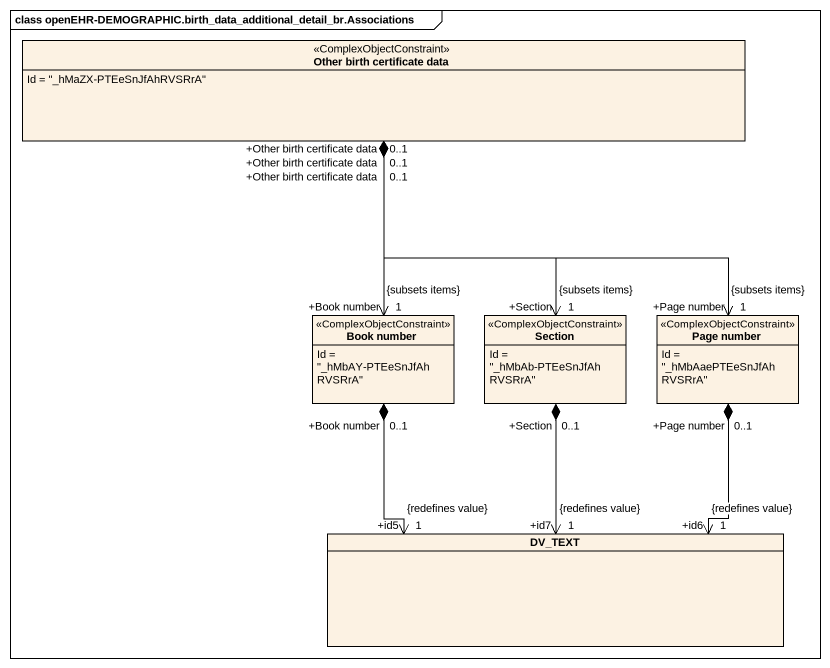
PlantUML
@startuml
mainframe class openEHR-DEMOGRAPHIC.birth_data_additional_detail_br.Associations
hide circle
hide empty members
class "Other birth certificate data" as Other_birth_certificate_data <<ComplexObjectConstraint>> {
  Id = "_hMaZX-PTEeSnJfAhRVSRrA"
}
class "Book number" as Book_number <<ComplexObjectConstraint>> {
  Id = "_hMbAY-PTEeSnJfAhRVSRrA"
}
class Section <<ComplexObjectConstraint>> {
  Id = "_hMbAb-PTEeSnJfAhRVSRrA"
}
class "Page number" as Page_number <<ComplexObjectConstraint>> {
  Id = "_hMbAaePTEeSnJfAhRVSRrA"
}
class DV_TEXT
Other_birth_certificate_data "+Other birth certificate data\n0..1" *--> "+Book number\n1\n{subsets items}" Book_number
Other_birth_certificate_data "+Other birth certificate data\n0..1" *--> "+Section\n1\n{subsets items}" Section
Other_birth_certificate_data "+Other birth certificate data\n0..1" *--> "+Page number\n1\n{subsets items}" Page_number
Book_number "+Book number\n0..1" *--> "+id5\n1\n{redefines value}" DV_TEXT
Section "+Section\n0..1" *--> "+id7\n1\n{redefines value}" DV_TEXT
Page_number "+Page number\n0..1" *--> "+id6\n1\n{redefines value}" DV_TEXT
@enduml
